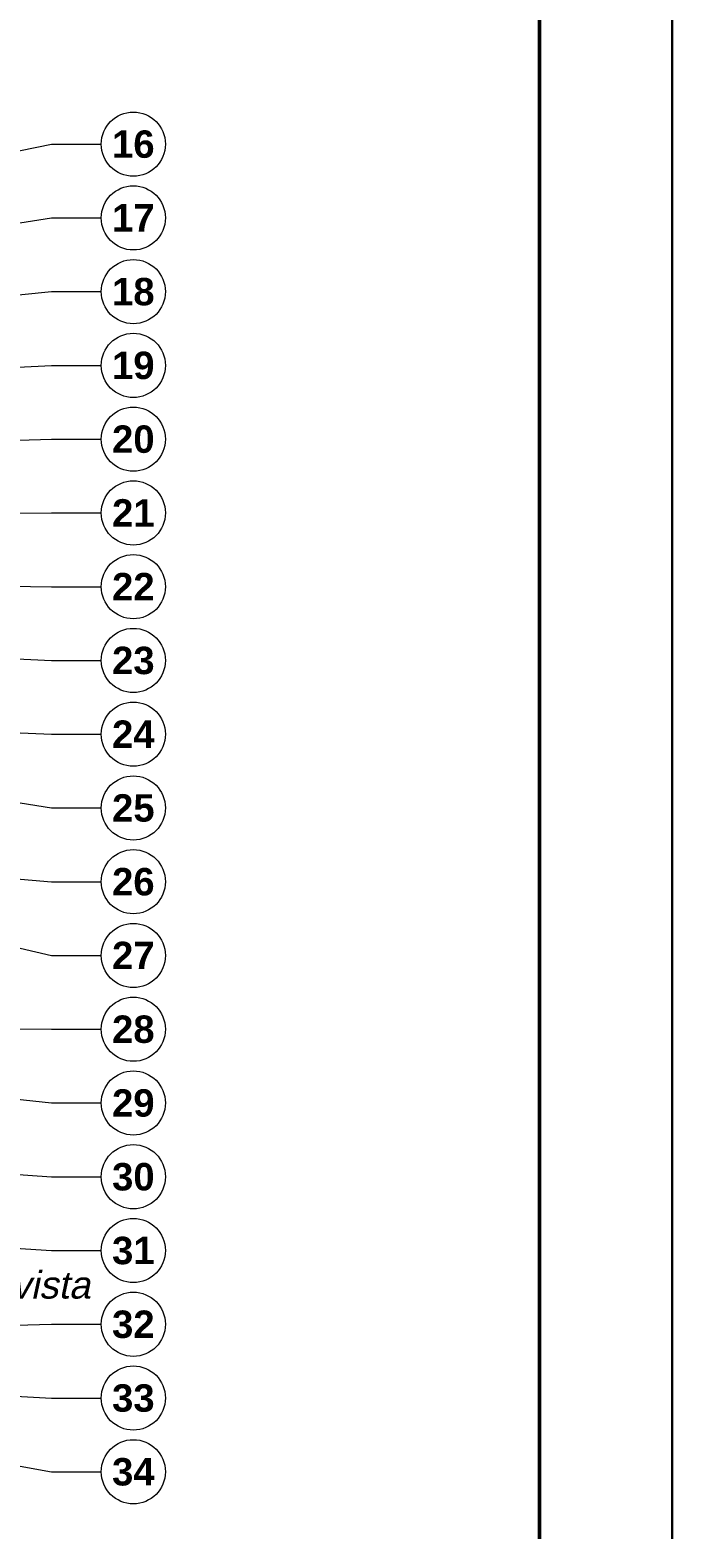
# Model space of a CAD drawing. Header units: millimetres. Extents: x 6 to 4194, y 6 to 5934.
# Drawn here: x 3254 to 4194, y 2601 to 4798 of the extents above; entities that cross this region are included whole.
import ezdxf
from ezdxf.enums import TextEntityAlignment as Align

# ---------------------------------------------------------------- set-up
doc = ezdxf.new("R2010")
doc.units = ezdxf.units.MM
doc.header["$LTSCALE"] = 20
for name, color, linetype in [('X-MARCO', 7, 'Continuous'), ('X-REFERENCIAS', 1, 'Continuous'), ('X-TEXTOS', 7, 'Continuous')]:
    doc.layers.add(name, color=color, linetype=linetype)
doc.styles.add('ARIAL', font='arial.ttf')
doc.styles.add('ARIAL-B', font='arialbd.ttf')

msp = doc.modelspace()

# ---------------------------------------------------------------- linework, layer by layer
at = {"layer": 'X-MARCO', "lineweight": 30}
msp.add_lwpolyline([(6, 5934), (4194, 5934), (4194, 6), (6, 6)], close=True, dxfattribs=at)
at = {"layer": 'X-MARCO', "lineweight": 50}
msp.add_lwpolyline([(200, 5740), (4000, 5740), (4000, 200), (200, 200)], close=True, dxfattribs=at)
at = {"layer": 'X-REFERENCIAS', "lineweight": 13}
for points in [[(1665, 4300), (3285, 4630.4), (3358, 4630.4)], [(1873, 4300), (3285, 4522.4), (3358, 4522.4)], [(1755, 4260), (3285, 4414.4), (3358, 4414.4)], [(1745, 4230), (3285, 4306.4), (3358, 4306.4)], [(1935, 4158), (3285, 4198.4), (3358, 4198.4)], [(1725, 4080), (3285, 4090.4), (3358, 4090.4)], [(1845, 4005), (3285, 3982.4), (3358, 3982.4)], [(1925, 3940), (3285, 3874.4), (3358, 3874.4)], [(2495, 3800), (3285, 3766.4), (3358, 3766.4)], [(3025, 3700), (3285, 3658.4), (3358, 3658.4)], [(1775, 3680), (3285, 3550.4), (3358, 3550.4)], [(2525, 3620), (3285, 3442.4), (3358, 3442.4)], [(1775, 3340), (3285, 3334.4), (3358, 3334.4)], [(2600, 3300), (3285, 3226.4), (3358, 3226.4)], [(2125, 3200), (3285, 3118.4), (3358, 3118.4)], [(1885, 3100), (3285, 3010.4), (3358, 3010.4)], [(1775, 2860), (3285, 2902.4), (3358, 2902.4)], [(2642, 2830), (3285, 2794.4), (3358, 2794.4)], [(2625, 2806), (3285, 2686.4), (3358, 2686.4)]]:
    msp.add_lwpolyline(points, dxfattribs=at)
at = {"layer": 'X-REFERENCIAS', "lineweight": 18}
for centre in [(3405, 4630.4), (3405, 4522.4), (3405, 4414.4), (3405, 4306.4), (3405, 4198.4), (3405, 4090.4), (3405, 3982.4), (3405, 3874.4), (3405, 3766.4), (3405, 3658.4), (3405, 3550.4), (3405, 3442.4), (3405, 3334.4), (3405, 3226.4), (3405, 3118.4), (3405, 3010.4), (3405, 2902.4), (3405, 2794.4), (3405, 2686.4)]:
    msp.add_circle(centre, 47, dxfattribs=at)

# ---------------------------------------------------------------- texts
at = {"layer": 'X-REFERENCIAS', "style": 'ARIAL-B'}
for s, p in [('16', (3405, 4610.4)), ('17', (3405, 4502.4)), ('18', (3405, 4394.4)), ('19', (3405, 4286.4)), ('20', (3405, 4178.4)), ('21', (3405, 4070.4)), ('22', (3405, 3962.4)), ('23', (3405, 3854.4)), ('24', (3405, 3746.4)), ('25', (3405, 3638.4)), ('26', (3405, 3530.4)), ('27', (3405, 3422.4)), ('28', (3405, 3314.4)), ('29', (3405, 3206.4)), ('30', (3405, 3098.4)), ('31', (3405, 2990.4)), ('32', (3405, 2882.4)), ('33', (3405, 2774.4)), ('34', (3405, 2666.4))]:
    msp.add_text(s, height=40.1, dxfattribs=at).set_placement(p, align=Align.CENTER)
at = {"layer": 'X-TEXTOS', "style": 'ARIAL', "oblique": 12}
msp.add_text('Columna, ménsula de la VP y VP en vista', height=40.096, dxfattribs=at).set_placement((2305, 2940))

doc.saveas('drawing.dxf')
